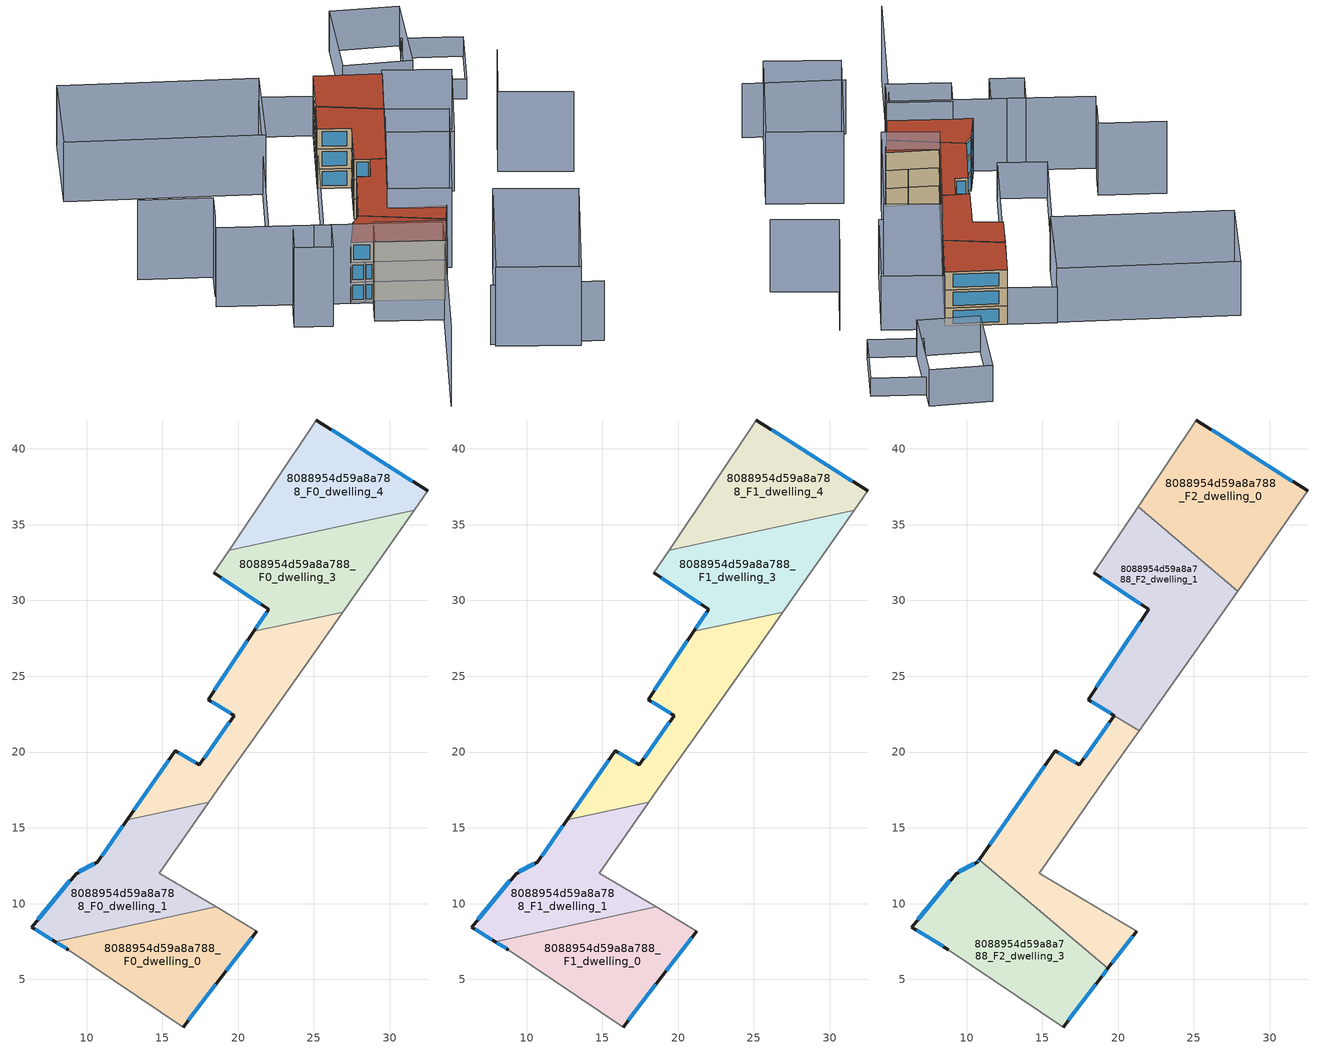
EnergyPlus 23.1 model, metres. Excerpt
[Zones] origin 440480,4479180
8088954d59a8a788_F0_dwelling_0
 floor ground (EU_floor_Construction): 21.22,8.18 18.87,5.14 16.37,1.86 8.78,6.97 7.92,7.5 18.55,9.78 z0
 wall outside (EU_wall_Construction): 16.37,1.86 18.87,5.14 21.22,8.18 / 7.92,7.5 8.78,6.97 z0:3
 wall adiabatic (EU_wall_Construction): 8.78,6.97 16.37,1.86 / 21.22,8.18 18.55,9.78 z0:3
 wall to 8088954d59a8a788_F0_dwelling_1 (EU_wall_Construction): 18.55,9.78 7.92,7.5 z0:3
 window (EU_Window_Construction): 19.19,5.56 20.9,7.76 / 16.71,2.31 18.52,4.68 / 8.04,7.43 8.66,7.04 z0.42:2.58
8088954d59a8a788_F0_dwelling_1
 floor ground (EU_floor_Construction): 18.05,16.68 14.79,12.02 18.55,9.78 7.92,7.5 6.38,8.45 9.3,11.98 10.71,12.74 12.66,15.52 z0
 wall outside (EU_wall_Construction): 12.66,15.52 10.71,12.74 9.3,11.98 6.38,8.45 7.92,7.5 z0:3
 wall to 8088954d59a8a788_F0_dwelling_2 (EU_wall_Construction): 18.05,16.68 12.66,15.52 z0:3
 wall adiabatic (EU_wall_Construction): 18.55,9.78 14.79,12.02 18.05,16.68 z0:3
 window (EU_Window_Construction): 12.39,15.14 10.98,13.12 / 6.59,8.32 7.71,7.63 / 8.89,11.49 6.79,8.94 / 10.52,12.63 9.5,12.09 z0.42:2.58
8088954d59a8a788_F0_dwelling_2
 floor ground (EU_floor_Construction): 26.89,29.22 24.83,26.27 20.99,20.85 19.18,18.29 18.05,16.68 12.66,15.52 15.86,20.08 17.43,19.16 19.74,22.4 18.01,23.46 21.02,27.96 z0
 wall outside (EU_wall_Construction): 21.02,27.96 18.01,23.46 19.74,22.4 17.43,19.16 15.86,20.08 12.66,15.52 z0:3
 wall to 8088954d59a8a788_F0_dwelling_3 (EU_wall_Construction): 26.89,29.22 21.02,27.96 z0:3
 wall adiabatic (EU_wall_Construction): 18.05,16.68 19.18,18.29 20.99,20.85 24.83,26.27 26.89,29.22 z0:3
 window (EU_Window_Construction): 18.25,23.31 19.5,22.55 / 20.6,27.33 18.43,24.08 / 15.41,19.45 13.11,16.16 / 17.21,19.28 16.08,19.95 / 19.42,21.95 17.75,19.61 z0.42:2.58
8088954d59a8a788_F0_dwelling_3
 floor ground (EU_floor_Construction): 31.6,35.94 26.89,29.22 21.02,27.96 22,29.43 18.39,31.83 19.4,33.32 z0
 wall outside (EU_wall_Construction): 18.39,31.83 22,29.43 21.02,27.96 z0:3
 wall to 8088954d59a8a788_F0_dwelling_4 (EU_wall_Construction): 31.6,35.94 19.4,33.32 z0:3
 wall adiabatic (EU_wall_Construction): 26.89,29.22 31.6,35.94 / 19.4,33.32 18.39,31.83 z0:3
 window (EU_Window_Construction): 21.87,29.23 21.15,28.16 / 18.89,31.49 21.5,29.77 z0.42:2.58
8088954d59a8a788_F0_dwelling_4
 floor ground (EU_floor_Construction): 32.5,37.23 31.6,35.94 19.4,33.32 25.16,41.91 z0
 wall outside (EU_wall_Construction): 32.5,37.23 25.16,41.91 z0:3
 wall adiabatic (EU_wall_Construction): 25.16,41.91 19.4,33.32 / 31.6,35.94 32.5,37.23 z0:3
 window (EU_Window_Construction): 31.48,37.88 26.17,41.26 z0.42:2.58
8088954d59a8a788_F1_dwelling_0
 floor to 8088954d59a8a788_F0_dwelling_0 (EU_floor_Construction): 21.22,8.18 18.87,5.14 16.37,1.86 8.78,6.97 7.92,7.5 18.55,9.78 z3
 wall outside (EU_wall_Construction): 16.37,1.86 18.87,5.14 21.22,8.18 / 7.92,7.5 8.78,6.97 z3:6
 wall adiabatic (EU_wall_Construction): 8.78,6.97 16.37,1.86 / 21.22,8.18 18.55,9.78 z3:6
 wall to 8088954d59a8a788_F1_dwelling_1 (EU_wall_Construction): 18.55,9.78 7.92,7.5 z3:6
 window (EU_Window_Construction): 19.19,5.56 20.9,7.76 / 16.71,2.31 18.52,4.68 / 8.04,7.43 8.66,7.04 z3.42:5.58
8088954d59a8a788_F1_dwelling_1
 floor to 8088954d59a8a788_F0_dwelling_1 (EU_floor_Construction): 18.05,16.68 14.79,12.02 18.55,9.78 7.92,7.5 6.38,8.45 9.3,11.98 10.71,12.74 12.66,15.52 z3
 wall outside (EU_wall_Construction): 12.66,15.52 10.71,12.74 9.3,11.98 6.38,8.45 7.92,7.5 z3:6
 wall to 8088954d59a8a788_F1_dwelling_2 (EU_wall_Construction): 18.05,16.68 12.66,15.52 z3:6
 wall adiabatic (EU_wall_Construction): 18.55,9.78 14.79,12.02 18.05,16.68 z3:6
 window (EU_Window_Construction): 12.39,15.14 10.98,13.12 / 6.59,8.32 7.71,7.63 / 8.89,11.49 6.79,8.94 / 10.52,12.63 9.5,12.09 z3.42:5.58
8088954d59a8a788_F1_dwelling_2
 floor to 8088954d59a8a788_F0_dwelling_2 (EU_floor_Construction): 26.89,29.22 24.83,26.27 20.99,20.85 19.18,18.29 18.05,16.68 12.66,15.52 15.86,20.08 17.43,19.16 19.74,22.4 18.01,23.46 21.02,27.96 z3
 wall outside (EU_wall_Construction): 21.02,27.96 18.01,23.46 19.74,22.4 17.43,19.16 15.86,20.08 12.66,15.52 z3:6
 wall to 8088954d59a8a788_F1_dwelling_3 (EU_wall_Construction): 26.89,29.22 21.02,27.96 z3:6
 wall adiabatic (EU_wall_Construction): 18.05,16.68 19.18,18.29 20.99,20.85 24.83,26.27 26.89,29.22 z3:6
 window (EU_Window_Construction): 18.25,23.31 19.5,22.55 / 20.6,27.33 18.43,24.08 / 15.41,19.45 13.11,16.16 / 17.21,19.28 16.08,19.95 / 19.42,21.95 17.75,19.61 z3.42:5.58
 roof outside (EU_roof_Construction): 21.38,21.4 18.01,23.46 19.74,22.4 z6
8088954d59a8a788_F1_dwelling_3
 floor to 8088954d59a8a788_F0_dwelling_3 (EU_floor_Construction): 31.6,35.94 26.89,29.22 21.02,27.96 22,29.43 18.39,31.83 19.4,33.32 z3
 wall outside (EU_wall_Construction): 18.39,31.83 22,29.43 21.02,27.96 z3:6
 wall to 8088954d59a8a788_F1_dwelling_4 (EU_wall_Construction): 31.6,35.94 19.4,33.32 z3:6
 wall adiabatic (EU_wall_Construction): 26.89,29.22 31.6,35.94 / 19.4,33.32 18.39,31.83 z3:6
 window (EU_Window_Construction): 21.87,29.23 21.15,28.16 / 18.89,31.49 21.5,29.77 z3.42:5.58
8088954d59a8a788_F1_dwelling_4
 floor to 8088954d59a8a788_F0_dwelling_4 (EU_floor_Construction): 32.5,37.23 31.6,35.94 19.4,33.32 25.16,41.91 z3
 wall outside (EU_wall_Construction): 32.5,37.23 25.16,41.91 z3:6
 wall adiabatic (EU_wall_Construction): 25.16,41.91 19.4,33.32 / 31.6,35.94 32.5,37.23 z3:6
 window (EU_Window_Construction): 31.48,37.88 26.17,41.26 z3.42:5.58
8088954d59a8a788_F2_dwelling_0
 floor to 8088954d59a8a788_F1_dwelling_4 (EU_floor_Construction): 32.5,37.23 31.6,35.94 23.61,34.23 21.31,36.17 25.16,41.91 z6
 floor to 8088954d59a8a788_F1_dwelling_3 (EU_floor_Construction): 31.6,35.94 27.87,30.62 23.61,34.23 z6
 wall outside (EU_wall_Construction): 32.5,37.23 25.16,41.91 z6:9
 wall adiabatic (EU_wall_Construction): 25.16,41.91 21.31,36.17 / 27.87,30.62 32.5,37.23 z6:9
 wall to 8088954d59a8a788_F2_dwelling_1 (EU_wall_Construction): 21.31,36.17 27.87,30.62 z6:9
 window (EU_Window_Construction): 31.48,37.88 26.17,41.26 z6.42:8.58
 roof outside (EU_roof_Construction): 27.87,30.62 32.5,37.23 25.16,41.91 21.31,36.17 z9
8088954d59a8a788_F2_dwelling_1
 floor to 8088954d59a8a788_F1_dwelling_3 (EU_floor_Construction): 27.87,30.62 26.89,29.22 21.02,27.96 22,29.43 18.39,31.83 19.4,33.32 23.61,34.23 z6
 floor to 8088954d59a8a788_F1_dwelling_2 (EU_floor_Construction): 26.89,29.22 24.83,26.27 21.38,21.4 18.01,23.46 21.02,27.96 z6
 floor to 8088954d59a8a788_F1_dwelling_4 (EU_floor_Construction): 23.61,34.23 19.4,33.32 21.31,36.17 z6
 wall outside (EU_wall_Construction): 18.39,31.83 22,29.43 18.01,23.46 19.74,22.4 z6:9
 wall adiabatic (EU_wall_Construction): 21.31,36.17 18.39,31.83 / 21.38,21.4 24.83,26.27 27.87,30.62 z6:9
 wall to 8088954d59a8a788_F2_dwelling_2 (EU_wall_Construction): 19.74,22.4 21.38,21.4 z6:9
 window (EU_Window_Construction): 21.45,28.6 18.57,24.29 / 18.89,31.49 21.5,29.77 / 18.25,23.31 19.5,22.55 z6.42:8.58
 roof outside (EU_roof_Construction): 24.83,26.27 27.87,30.62 21.31,36.17 18.39,31.83 22,29.43 18.01,23.46 19.74,22.4 21.38,21.4 z9
8088954d59a8a788_F2_dwelling_2
 floor to 8088954d59a8a788_F1_dwelling_1 (EU_floor_Construction): 18.05,16.68 14.79,12.02 18.55,9.78 15.33,9.09 10.82,12.9 12.66,15.52 z6
 floor to 8088954d59a8a788_F1_dwelling_0 (EU_floor_Construction): 21.22,8.18 19.32,5.72 15.33,9.09 18.55,9.78 z6
 floor to 8088954d59a8a788_F1_dwelling_2 (EU_floor_Construction): 21.38,21.4 19.18,18.29 18.05,16.68 12.66,15.52 15.86,20.08 17.43,19.16 19.74,22.4 z6
 wall outside (EU_wall_Construction): 19.32,5.72 21.22,8.18 / 19.74,22.4 17.43,19.16 15.86,20.08 10.82,12.9 z6:9
 wall adiabatic (EU_wall_Construction): 21.22,8.18 14.79,12.02 19.18,18.29 21.38,21.4 z6:9
 wall to 8088954d59a8a788_F2_dwelling_3 (EU_wall_Construction): 10.82,12.9 19.32,5.72 z6:9
 window (EU_Window_Construction): 19.58,6.06 20.96,7.84 / 15.16,19.08 11.52,13.89 / 17.21,19.28 16.08,19.95 / 19.42,21.95 17.75,19.61 z6.42:8.58
 roof outside (EU_roof_Construction): 19.32,5.72 21.22,8.18 14.79,12.02 19.18,18.29 21.38,21.4 19.74,22.4 17.43,19.16 15.86,20.08 10.82,12.9 z9
8088954d59a8a788_F2_dwelling_3
 floor to 8088954d59a8a788_F1_dwelling_0 (EU_floor_Construction): 19.32,5.72 18.87,5.14 16.37,1.86 8.78,6.97 7.92,7.5 15.33,9.09 z6
 floor to 8088954d59a8a788_F1_dwelling_1 (EU_floor_Construction): 15.33,9.09 7.92,7.5 6.38,8.45 9.3,11.98 10.71,12.74 10.82,12.9 z6
 wall outside (EU_wall_Construction): 16.37,1.86 18.87,5.14 19.32,5.72 / 10.82,12.9 10.71,12.74 9.3,11.98 6.38,8.45 8.78,6.97 z6:9
 wall adiabatic (EU_wall_Construction): 8.78,6.97 16.37,1.86 z6:9
 window (EU_Window_Construction): 18.93,5.22 19.26,5.64 / 16.71,2.31 18.52,4.68 / 6.71,8.25 8.44,7.18 / 8.89,11.49 6.79,8.94 / 10.52,12.63 9.5,12.09 / 10.81,12.88 10.73,12.76 z6.42:8.58
 roof outside (EU_roof_Construction): 16.37,1.86 18.87,5.14 19.32,5.72 10.82,12.9 10.71,12.74 9.3,11.98 6.38,8.45 8.78,6.97 z9
shading: 14.83,-9.82 26.95,-17.53 / 24.83,26.27 32.94,37.85 / 32.94,37.85 40.13,32.81 / 40.13,32.81 32.03,21.23 / 32.03,21.23 24.83,26.27 / -2.17,59.36 19.38,45.6 / 19.38,45.6 12.44,34.74 / 12.44,34.74 -9.1,48.49 / -9.1,48.49 -2.17,59.36 z0:9; -7.91,17.71 15.85,1.77 / 15.85,1.77 2.51,-18.12 / 46.85,15.9 39.09,21.58 / 39.09,21.58 44.77,29.35 / -12.13,28.58 -4.19,23.4 / -4.19,23.4 -6.56,19.76 / 25.43,4.08 34.25,-2.16 / 34.25,-2.16 23.93,-16.73 / 23.93,-16.73 15.12,-10.49 / 15.12,-10.49 25.43,4.08 / 8.78,6.97 16.37,1.86 / 16.37,1.86 13.8,-1.95 / 13.8,-1.95 6.21,3.16 / 6.21,3.16 8.78,6.97 / -2.71,8.15 0.13,12.33 / 0.13,12.33 4.18,9.58 / 4.18,9.58 1.34,5.4 / 1.34,5.4 -2.71,8.15 / 14.76,12.04 25.21,26.81 / 25.21,26.81 31.87,22.1 / 31.87,22.1 21.41,7.33 / 21.41,7.33 14.76,12.04 z0:12; 25.17,41.89 7.61,15.81 / 7.61,15.81 1.85,19.69 / 1.85,19.69 19.41,45.78 / 19.41,45.78 25.17,41.89 / 32.28,45.27 38.28,56.3 / 38.28,56.3 46.11,52.04 / 46.11,52.04 40.11,41.01 / 40.11,41.01 32.28,45.27 z0:6; 44.62,49.62 51.14,45.29 / 51.14,45.29 45.8,37.24 / 45.8,37.24 39.27,41.57 / 39.27,41.57 44.62,49.62 z0:3
[Building]
EU S2 Campaign: North Axis=0; Terrain=City; Solar Distribution=FullExterior
[Site:Location]
Madrid: Latitude=40.5; Longitude=-3.5; Time Zone=1; Elevation=609
[SizingPeriod:WeatherFileDays]
AnnualSizingPeriod: Begin Month=1; Begin Day of Month=1; End Month=12; End Day of Month=31; Day of Week for Start Day=Monday; Use Weather File Daylight Saving Period=No; Use Weather File Rain and Snow Indicators=No
[MATERIAL]
EU_InternalMass_Material: Roughness=MediumRough; Thickness=0.1; Conductivity=1; Density=1800; Specific Heat=900; Thermal Absorptance=0.9; Solar Absorptance=0.7; Visible Absorptance=0.7
[MATERIAL:NOMASS] Roughness=MediumRough; Thermal Absorptance=0.9; Solar Absorptance=0.7; Visible Absorptance=0.7
Name | Thermal Resistance
EU_wall_NoMass | 1.60022
EU_roof_NoMass | 1.57597
EU_floor_NoMass | 0.470652
[WINDOWMATERIAL:SIMPLEGLAZINGSYSTEM]
EU_Window_SimpleGlazing: UFactor=3.28802; Solar Heat Gain Coefficient=0.85; Visible Transmittance=0.85
[CONSTRUCTION]
EU_wall_Construction: EU_wall_NoMass
EU_roof_Construction: EU_roof_NoMass
EU_floor_Construction: EU_floor_NoMass
EU_Window_Construction: EU_Window_SimpleGlazing
EU_InternalMass_Construction: EU_InternalMass_Material
[ZONE] Type=1; Multiplier=1; Ceiling Height=autocalculate; Floor Area=autocalculate; Part of Total Floor Area=Yes
Name | Volume
8088954d59a8a788_F0_dwelling_0; 8088954d59a8a788_F1_dwelling_0; 8088954d59a8a788_F0_dwelling_2; 8088954d59a8a788_F1_dwelling_2 | 155.081
8088954d59a8a788_F2_dwelling_0 | 193.86
8088954d59a8a788_F0_dwelling_1; 8088954d59a8a788_F1_dwelling_1 | 155.104
8088954d59a8a788_F2_dwelling_1 | 206.959
8088954d59a8a788_F2_dwelling_2 | 180.73
8088954d59a8a788_F0_dwelling_3; 8088954d59a8a788_F1_dwelling_3 | 155.099
8088954d59a8a788_F2_dwelling_3 | 193.866
8088954d59a8a788_F0_dwelling_4; 8088954d59a8a788_F1_dwelling_4 | 155.095
[INTERNALMASS] Construction=EU_InternalMass_Construction
Name | Zone or ZoneList | Surface Area
8088954d59a8a788_F0_dwelling_0_EU_InternalMass | 8088954d59a8a788_F0_dwelling_0 | 51.6938
8088954d59a8a788_F0_dwelling_1_EU_InternalMass | 8088954d59a8a788_F0_dwelling_1 | 51.7013
8088954d59a8a788_F0_dwelling_2_EU_InternalMass | 8088954d59a8a788_F0_dwelling_2 | 51.694
8088954d59a8a788_F0_dwelling_3_EU_InternalMass | 8088954d59a8a788_F0_dwelling_3 | 51.6998
8088954d59a8a788_F0_dwelling_4_EU_InternalMass | 8088954d59a8a788_F0_dwelling_4 | 51.6983
8088954d59a8a788_F1_dwelling_0_EU_InternalMass | 8088954d59a8a788_F1_dwelling_0 | 51.6938
8088954d59a8a788_F1_dwelling_1_EU_InternalMass | 8088954d59a8a788_F1_dwelling_1 | 51.7013
8088954d59a8a788_F1_dwelling_2_EU_InternalMass | 8088954d59a8a788_F1_dwelling_2 | 51.694
8088954d59a8a788_F1_dwelling_3_EU_InternalMass | 8088954d59a8a788_F1_dwelling_3 | 51.6998
8088954d59a8a788_F1_dwelling_4_EU_InternalMass | 8088954d59a8a788_F1_dwelling_4 | 51.6983
8088954d59a8a788_F2_dwelling_0_EU_InternalMass | 8088954d59a8a788_F2_dwelling_0 | 64.6201
8088954d59a8a788_F2_dwelling_1_EU_InternalMass | 8088954d59a8a788_F2_dwelling_1 | 68.9946
8088954d59a8a788_F2_dwelling_2_EU_InternalMass | 8088954d59a8a788_F2_dwelling_2 | 60.2449
8088954d59a8a788_F2_dwelling_3_EU_InternalMass | 8088954d59a8a788_F2_dwelling_3 | 64.622
[OTHEREQUIPMENT] Fuel Type=Electricity; Design Level Calculation Method=Watts/Area; Power per Zone Floor Area=1; Fraction Latent=0; Fraction Radiant=0; Fraction Lost=0; Carbon Dioxide Generation Rate=0; EndUse Subcategory=EU_Step8_InternalGains
Name | Zone or ZoneList or Space or SpaceList | Schedule
EU_Step8_InternalGain_8088954d59a8a788_F0_dwelling_0_f000 | 8088954d59a8a788_F0_dwelling_0 | EU_Step8_GainSchedule_8088954d59a8a788_F0_dwelling_0_f000
EU_Step8_InternalGain_8088954d59a8a788_F0_dwelling_1_f000 | 8088954d59a8a788_F0_dwelling_1 | EU_Step8_GainSchedule_8088954d59a8a788_F0_dwelling_1_f000
EU_Step8_InternalGain_8088954d59a8a788_F0_dwelling_2_f000 | 8088954d59a8a788_F0_dwelling_2 | EU_Step8_GainSchedule_8088954d59a8a788_F0_dwelling_2_f000
EU_Step8_InternalGain_8088954d59a8a788_F0_dwelling_3_f000 | 8088954d59a8a788_F0_dwelling_3 | EU_Step8_GainSchedule_8088954d59a8a788_F0_dwelling_3_f000
EU_Step8_InternalGain_8088954d59a8a788_F0_dwelling_4_f000 | 8088954d59a8a788_F0_dwelling_4 | EU_Step8_GainSchedule_8088954d59a8a788_F0_dwelling_4_f000
EU_Step8_InternalGain_8088954d59a8a788_F1_dwelling_0_f000 | 8088954d59a8a788_F1_dwelling_0 | EU_Step8_GainSchedule_8088954d59a8a788_F1_dwelling_0_f000
EU_Step8_InternalGain_8088954d59a8a788_F1_dwelling_1_f000 | 8088954d59a8a788_F1_dwelling_1 | EU_Step8_GainSchedule_8088954d59a8a788_F1_dwelling_1_f000
EU_Step8_InternalGain_8088954d59a8a788_F1_dwelling_2_f000 | 8088954d59a8a788_F1_dwelling_2 | EU_Step8_GainSchedule_8088954d59a8a788_F1_dwelling_2_f000
EU_Step8_InternalGain_8088954d59a8a788_F1_dwelling_3_f000 | 8088954d59a8a788_F1_dwelling_3 | EU_Step8_GainSchedule_8088954d59a8a788_F1_dwelling_3_f000
EU_Step8_InternalGain_8088954d59a8a788_F1_dwelling_4_f000 | 8088954d59a8a788_F1_dwelling_4 | EU_Step8_GainSchedule_8088954d59a8a788_F1_dwelling_4_f000
EU_Step8_InternalGain_8088954d59a8a788_F2_dwelling_0_f000 | 8088954d59a8a788_F2_dwelling_0 | EU_Step8_GainSchedule_8088954d59a8a788_F2_dwelling_0_f000
EU_Step8_InternalGain_8088954d59a8a788_F2_dwelling_1_f000 | 8088954d59a8a788_F2_dwelling_1 | EU_Step8_GainSchedule_8088954d59a8a788_F2_dwelling_1_f000
EU_Step8_InternalGain_8088954d59a8a788_F2_dwelling_2_f000 | 8088954d59a8a788_F2_dwelling_2 | EU_Step8_GainSchedule_8088954d59a8a788_F2_dwelling_2_f000
EU_Step8_InternalGain_8088954d59a8a788_F2_dwelling_3_f000 | 8088954d59a8a788_F2_dwelling_3 | EU_Step8_GainSchedule_8088954d59a8a788_F2_dwelling_3_f000
[ZONEVENTILATION:DESIGNFLOWRATE] Schedule=EU_AlwaysOn; Design Flow Rate Calculation Method=AirChanges/Hour; Air Changes per Hour=0.480704; Ventilation Type=Natural; Fan Pressure Rise=0; Fan Total Efficiency=1; Constant Term Coefficient=1; Temperature Term Coefficient=0; Velocity Term Coefficient=0; Velocity Squared Term Coefficient=0; Minimum Indoor Temperature=-100; Maximum Indoor Temperature=100; Delta Temperature=-100; Minimum Outdoor Temperature=-100; Maximum Outdoor Temperature=100; Maximum Wind Speed=40
Name | Zone or ZoneList or Space or SpaceList
EU_ConstantAir_8088954d59a8a788_F0_dwelling_0 | 8088954d59a8a788_F0_dwelling_0
EU_ConstantAir_8088954d59a8a788_F0_dwelling_1 | 8088954d59a8a788_F0_dwelling_1
EU_ConstantAir_8088954d59a8a788_F0_dwelling_2 | 8088954d59a8a788_F0_dwelling_2
EU_ConstantAir_8088954d59a8a788_F0_dwelling_3 | 8088954d59a8a788_F0_dwelling_3
EU_ConstantAir_8088954d59a8a788_F0_dwelling_4 | 8088954d59a8a788_F0_dwelling_4
EU_ConstantAir_8088954d59a8a788_F1_dwelling_0 | 8088954d59a8a788_F1_dwelling_0
EU_ConstantAir_8088954d59a8a788_F1_dwelling_1 | 8088954d59a8a788_F1_dwelling_1
EU_ConstantAir_8088954d59a8a788_F1_dwelling_2 | 8088954d59a8a788_F1_dwelling_2
EU_ConstantAir_8088954d59a8a788_F1_dwelling_3 | 8088954d59a8a788_F1_dwelling_3
EU_ConstantAir_8088954d59a8a788_F1_dwelling_4 | 8088954d59a8a788_F1_dwelling_4
EU_ConstantAir_8088954d59a8a788_F2_dwelling_0 | 8088954d59a8a788_F2_dwelling_0
EU_ConstantAir_8088954d59a8a788_F2_dwelling_1 | 8088954d59a8a788_F2_dwelling_1
EU_ConstantAir_8088954d59a8a788_F2_dwelling_2 | 8088954d59a8a788_F2_dwelling_2
EU_ConstantAir_8088954d59a8a788_F2_dwelling_3 | 8088954d59a8a788_F2_dwelling_3
[HVACTEMPLATE:THERMOSTAT] Constant Heating Setpoint=20; Constant Cooling Setpoint=50
EU_HeatOnly_8088954d59a8a788_F0_dwelling_0; EU_HeatOnly_8088954d59a8a788_F0_dwelling_1; EU_HeatOnly_8088954d59a8a788_F0_dwelling_2; EU_HeatOnly_8088954d59a8a788_F0_dwelling_3; EU_HeatOnly_8088954d59a8a788_F0_dwelling_4; EU_HeatOnly_8088954d59a8a788_F1_dwelling_0; EU_HeatOnly_8088954d59a8a788_F1_dwelling_1; EU_HeatOnly_8088954d59a8a788_F1_dwelling_2; EU_HeatOnly_8088954d59a8a788_F1_dwelling_3; EU_HeatOnly_8088954d59a8a788_F1_dwelling_4; EU_HeatOnly_8088954d59a8a788_F2_dwelling_0; EU_HeatOnly_8088954d59a8a788_F2_dwelling_1; EU_HeatOnly_8088954d59a8a788_F2_dwelling_2; EU_HeatOnly_8088954d59a8a788_F2_dwelling_3
[HVACTEMPLATE:ZONE:IDEALLOADSAIRSYSTEM] System Availability Schedule=EU_AlwaysOn; Maximum Heating Supply Air Temperature=50; Minimum Cooling Supply Air Temperature=13; Maximum Heating Supply Air Humidity Ratio=0.0156; Minimum Cooling Supply Air Humidity Ratio=0.0077; Heating Limit=NoLimit; Cooling Limit=NoLimit; Heating Availability Schedule=EU_AlwaysOn; Cooling Availability Schedule=EU_CoolingOff; Dehumidification Control Type=ConstantSensibleHeatRatio; Cooling Sensible Heat Ratio=0.7; Dehumidification Setpoint=60; Humidification Control Type=None; Humidification Setpoint=30; Outdoor Air Method=None; Outdoor Air Flow Rate per Person=0.00944; Outdoor Air Flow Rate per Zone Floor Area=0; Outdoor Air Flow Rate per Zone=0; Demand Controlled Ventilation Type=None; Outdoor Air Economizer Type=NoEconomizer; Heat Recovery Type=None; Sensible Heat Recovery Effectiveness=0.7; Latent Heat Recovery Effectiveness=0.65
Name | Template Thermostat
8088954d59a8a788_F0_dwelling_0 | EU_HeatOnly_8088954d59a8a788_F0_dwelling_0
8088954d59a8a788_F0_dwelling_1 | EU_HeatOnly_8088954d59a8a788_F0_dwelling_1
8088954d59a8a788_F0_dwelling_2 | EU_HeatOnly_8088954d59a8a788_F0_dwelling_2
8088954d59a8a788_F0_dwelling_3 | EU_HeatOnly_8088954d59a8a788_F0_dwelling_3
8088954d59a8a788_F0_dwelling_4 | EU_HeatOnly_8088954d59a8a788_F0_dwelling_4
8088954d59a8a788_F1_dwelling_0 | EU_HeatOnly_8088954d59a8a788_F1_dwelling_0
8088954d59a8a788_F1_dwelling_1 | EU_HeatOnly_8088954d59a8a788_F1_dwelling_1
8088954d59a8a788_F1_dwelling_2 | EU_HeatOnly_8088954d59a8a788_F1_dwelling_2
8088954d59a8a788_F1_dwelling_3 | EU_HeatOnly_8088954d59a8a788_F1_dwelling_3
8088954d59a8a788_F1_dwelling_4 | EU_HeatOnly_8088954d59a8a788_F1_dwelling_4
8088954d59a8a788_F2_dwelling_0 | EU_HeatOnly_8088954d59a8a788_F2_dwelling_0
8088954d59a8a788_F2_dwelling_1 | EU_HeatOnly_8088954d59a8a788_F2_dwelling_1
8088954d59a8a788_F2_dwelling_2 | EU_HeatOnly_8088954d59a8a788_F2_dwelling_2
8088954d59a8a788_F2_dwelling_3 | EU_HeatOnly_8088954d59a8a788_F2_dwelling_3
[SIZING:ZONE] Zone Cooling Design Supply Air Temperature Input Method=SupplyAirTemperature; Zone Cooling Design Supply Air Temperature=13; Zone Heating Design Supply Air Temperature Input Method=SupplyAirTemperature; Zone Heating Design Supply Air Temperature=50; Zone Cooling Design Supply Air Humidity Ratio=0.008; Zone Heating Design Supply Air Humidity Ratio=0.008; Cooling Design Air Flow Method=DesignDay; Cooling Design Air Flow Rate=0; Cooling Minimum Air Flow per Zone Floor Area=0.000762; Cooling Minimum Air Flow=0; Cooling Minimum Air Flow Fraction=0.2; Heating Design Air Flow Method=DesignDay; Heating Design Air Flow Rate=0; Heating Maximum Air Flow per Zone Floor Area=0.002032; Heating Maximum Air Flow=0.141576; Heating Maximum Air Flow Fraction=0.3; Account for Dedicated Outdoor Air System=No; Dedicated Outdoor Air System Control Strategy=NeutralSupplyAir; Dedicated Outdoor Air Low Setpoint Temperature for Design=autosize; Dedicated Outdoor Air High Setpoint Temperature for Design=autosize; Zone Load Sizing Method=Sensible Load Only No Latent Load; Zone Latent Cooling Design Supply Air Humidity Ratio Input Method=HumidityRatioDifference; Zone Cooling Design Supply Air Humidity Ratio Difference=0.005; Zone Latent Heating Design Supply Air Humidity Ratio Input Method=HumidityRatioDifference; Zone Humidification Design Supply Air Humidity Ratio Difference=0.005
8088954d59a8a788_F0_dwelling_0; 8088954d59a8a788_F0_dwelling_1; 8088954d59a8a788_F0_dwelling_2; 8088954d59a8a788_F0_dwelling_3; 8088954d59a8a788_F0_dwelling_4; 8088954d59a8a788_F1_dwelling_0; 8088954d59a8a788_F1_dwelling_1; 8088954d59a8a788_F1_dwelling_2; 8088954d59a8a788_F1_dwelling_3; 8088954d59a8a788_F1_dwelling_4; 8088954d59a8a788_F2_dwelling_0; 8088954d59a8a788_F2_dwelling_1; 8088954d59a8a788_F2_dwelling_2; 8088954d59a8a788_F2_dwelling_3
[SCHEDULE:CONSTANT]
Name | Hourly Value
EU_AlwaysOn | 1
EU_CoolingOff | 0
[SCHEDULE:FILE] Column Number=1; Rows to Skip at Top=0; Number of Hours of Data=8760; Column Separator=Comma; Interpolate to Timestep=No; Minutes per Item=60; Adjust Schedule for Daylight Savings=Yes
Name | File
EU_Step8_GainSchedule_8088954d59a8a788_F0_dwelling_0_f000 | ../../schedules/8088954d59a8a788/8088954d59a8a788_F0_dwelling_0_f000_gain.csv
EU_Step8_GainSchedule_8088954d59a8a788_F0_dwelling_1_f000 | ../../schedules/8088954d59a8a788/8088954d59a8a788_F0_dwelling_1_f000_gain.csv
EU_Step8_GainSchedule_8088954d59a8a788_F0_dwelling_2_f000 | ../../schedules/8088954d59a8a788/8088954d59a8a788_F0_dwelling_2_f000_gain.csv
EU_Step8_GainSchedule_8088954d59a8a788_F0_dwelling_3_f000 | ../../schedules/8088954d59a8a788/8088954d59a8a788_F0_dwelling_3_f000_gain.csv
EU_Step8_GainSchedule_8088954d59a8a788_F0_dwelling_4_f000 | ../../schedules/8088954d59a8a788/8088954d59a8a788_F0_dwelling_4_f000_gain.csv
EU_Step8_GainSchedule_8088954d59a8a788_F1_dwelling_0_f000 | ../../schedules/8088954d59a8a788/8088954d59a8a788_F1_dwelling_0_f000_gain.csv
EU_Step8_GainSchedule_8088954d59a8a788_F1_dwelling_1_f000 | ../../schedules/8088954d59a8a788/8088954d59a8a788_F1_dwelling_1_f000_gain.csv
EU_Step8_GainSchedule_8088954d59a8a788_F1_dwelling_2_f000 | ../../schedules/8088954d59a8a788/8088954d59a8a788_F1_dwelling_2_f000_gain.csv
EU_Step8_GainSchedule_8088954d59a8a788_F1_dwelling_3_f000 | ../../schedules/8088954d59a8a788/8088954d59a8a788_F1_dwelling_3_f000_gain.csv
EU_Step8_GainSchedule_8088954d59a8a788_F1_dwelling_4_f000 | ../../schedules/8088954d59a8a788/8088954d59a8a788_F1_dwelling_4_f000_gain.csv
EU_Step8_GainSchedule_8088954d59a8a788_F2_dwelling_0_f000 | ../../schedules/8088954d59a8a788/8088954d59a8a788_F2_dwelling_0_f000_gain.csv
EU_Step8_GainSchedule_8088954d59a8a788_F2_dwelling_1_f000 | ../../schedules/8088954d59a8a788/8088954d59a8a788_F2_dwelling_1_f000_gain.csv
EU_Step8_GainSchedule_8088954d59a8a788_F2_dwelling_2_f000 | ../../schedules/8088954d59a8a788/8088954d59a8a788_F2_dwelling_2_f000_gain.csv
EU_Step8_GainSchedule_8088954d59a8a788_F2_dwelling_3_f000 | ../../schedules/8088954d59a8a788/8088954d59a8a788_F2_dwelling_3_f000_gain.csv
